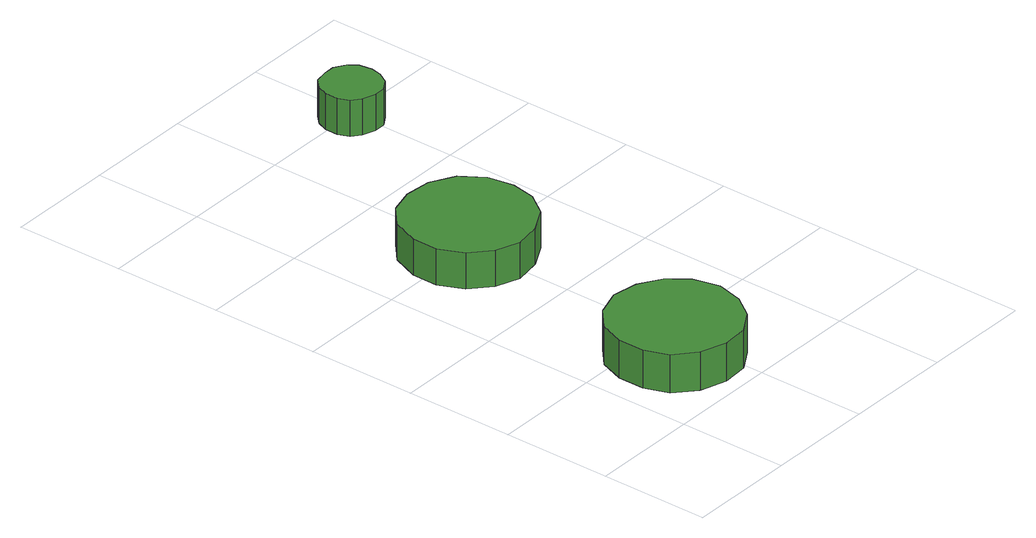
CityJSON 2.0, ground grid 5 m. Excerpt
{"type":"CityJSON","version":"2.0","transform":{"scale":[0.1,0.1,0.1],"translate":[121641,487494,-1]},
"CityObjects":{
"tree1":{"type":"SolitaryVegetationObject","attributes":{"function":"something"},"geometry":[{"type":"MultiSurface","lod":"1","boundaries":[[[0,1,2,3,4,5,6,7,8,9,10,11,12,13,14]],[[15,16,17,18,19,20,21,22,23,24,25,26,27,28,29]],[[0,29,28,1]],[[1,28,27,2]],[[2,27,26,3]],[[3,26,25,4]],[[4,25,24,5]],[[5,24,23,6]],[[6,23,22,7]],[[7,22,21,8]],[[8,21,20,9]],[[9,20,19,10]],[[10,19,18,11]],[[11,18,17,12]],[[12,17,16,13]],[[13,16,15,14]],[[14,15,29,0]]]}]},
"tree2":{"type":"SolitaryVegetationObject","attributes":{"function":"something"},"geometry":[{"type":"MultiSurface","lod":"1","boundaries":[[[30,31,32,33,34,35,36,37,38,39,40,41,42,43,44]],[[45,46,47,48,49,50,51,52,53,54,55,56,57,58,59]],[[30,59,58,31]],[[31,58,57,32]],[[32,57,56,33]],[[33,56,55,34]],[[34,55,54,35]],[[35,54,53,36]],[[36,53,52,37]],[[37,52,51,38]],[[38,51,50,39]],[[39,50,49,40]],[[40,49,48,41]],[[41,48,47,42]],[[42,47,46,43]],[[43,46,45,44]],[[44,45,59,30]]]}]},
"tree3":{"type":"SolitaryVegetationObject","attributes":{"function":"something"},"geometry":[{"type":"MultiSurface","lod":"1","boundaries":[[[60,61,62,63,64,65,66,67,68,69,70,71,72,73,74]],[[75,76,77,78,79,80,81,82,83,84,85,86,87,88,89]],[[60,89,88,61]],[[61,88,87,62]],[[62,87,86,63]],[[63,86,85,64]],[[64,85,84,65]],[[65,84,83,66]],[[66,83,82,67]],[[67,82,81,68]],[[68,81,80,69]],[[69,80,79,70]],[[70,79,78,71]],[[71,78,77,72]],[[72,77,76,73]],[[73,76,75,74]],[[74,75,89,60]]]}]},
"tree4":{"type":"SolitaryVegetationObject","attributes":{"function":"something"}}
},
"vertices":[
[66,34,27],[63,46,27],[56,55,27],[46,61,27],[34,63,27],[22,59,27],[13,51,27],[9,40,27],[9,28,27],[13,17,27],[22,9,27],[34,5,27],[46,6,27],[56,12,27],[63,22,27],[63,22,9],[56,12,9],[46,6,9],[34,5,9],[22,9,9],[13,17,9],[9,28,9],[9,40,9],[13,51,9],[22,59,9],[34,63,9],[46,61,9],[56,55,9],[63,46,9],[66,34,9],
[76,148,25],[74,160,25],[67,170,25],[56,176,25],[44,177,25],[33,174,25],[24,166,25],[19,154,25],[19,142,25],[24,131,25],[33,123,25],[44,119,25],[56,121,25],[67,127,25],[74,137,25],[74,137,8],[67,127,8],[56,121,8],[44,119,8],[33,123,8],[24,131,8],[19,142,8],[19,154,8],[24,166,8],[33,174,8],[44,177,8],[56,176,8],[67,170,8],[74,160,8],[76,148,8],
[110,248,24],[109,254,24],[106,258,24],[101,261,24],[96,261,24],[90,260,24],[86,256,24],[84,251,24],[84,245,24],[86,240,24],[90,237,24],[96,235,24],[101,235,24],[106,238,24],[109,243,24],[109,243,7],[106,238,7],[101,235,7],[96,235,7],[90,237,7],[86,240,7],[84,245,7],[84,251,7],[86,256,7],[90,260,7],[96,261,7],[101,261,7],[106,258,7],[109,254,7],[110,248,7]
]}
